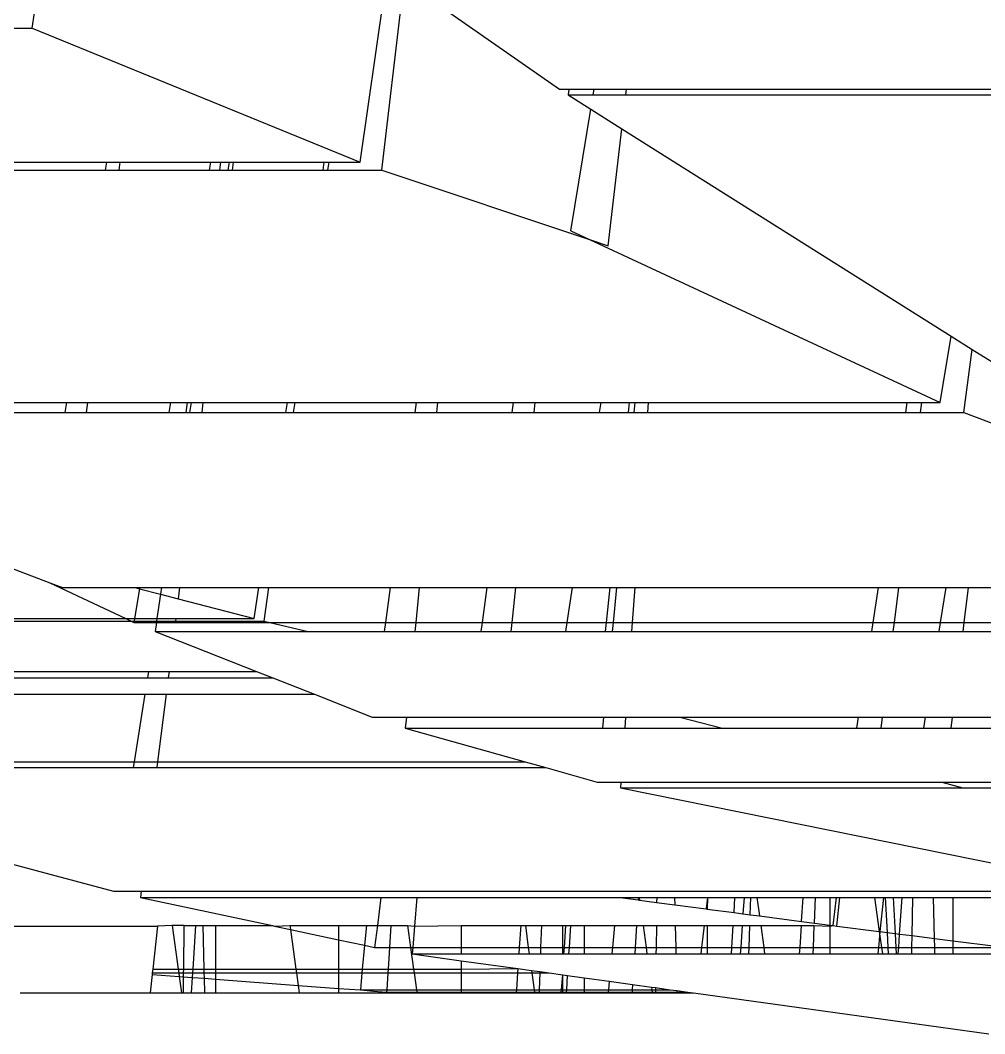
# Model space of a CAD drawing. Extents: x -24961 to 905641, y -154323 to 635957.
# Drawn here: x 395443.9 to 395494.2, y -131268.1 to -131215.3 of the extents above; entities that cross this region are included whole.
import ezdxf

# ---------------------------------------------------------------- set-up
doc = ezdxf.new("R2010")
doc.units = 0
doc.header["$LTSCALE"] = 1000
doc.header["$MEASUREMENT"] = 0

msp = doc.modelspace()

# ---------------------------------------------------------------- linework, layer by layer
for p, q in [((395444.532, -131215.721), (395450.941, -131171.414)), ((395461.616, -131222.711), (395463.069, -131212.668)), ((395462.751, -131223.132), (395463.915, -131213.258)), ((395463.915, -131213.258), (395472.009, -131218.902)), ((395373.576, -131215.721), (395444.532, -131215.721)), ((395444.532, -131215.721), (395461.616, -131222.711)), ((395472.009, -131218.902), (395472.496, -131218.902)), ((395472.496, -131218.902), (395472.465, -131219.205)), ((395472.496, -131218.902), (395473.822, -131218.902)), ((395473.772, -131219.205), (395473.822, -131218.902)), ((395473.822, -131218.902), (395475.514, -131218.902)), ((395475.478, -131219.205), (395475.514, -131218.902)), ((395475.514, -131218.902), (395494.545, -131218.902)), ((395472.465, -131219.205), (395473.772, -131219.205)), ((395472.465, -131219.205), (395473.65, -131219.951)), ((395473.772, -131219.205), (395475.478, -131219.205)), ((395475.478, -131219.205), (395494.495, -131219.205)), ((395472.608, -131226.294), (395473.65, -131219.951)), ((395473.65, -131219.951), (395475.27, -131220.971)), ((395474.551, -131227.068), (395475.27, -131220.971)), ((395475.27, -131220.971), (395492.431, -131231.775)), ((395431.683, -131222.711), (395448.395, -131222.711)), ((395448.395, -131222.711), (395448.325, -131223.132)), ((395448.395, -131222.711), (395449.094, -131222.711)), ((395449.094, -131222.711), (395449.037, -131223.132)), ((395449.094, -131222.711), (395453.82, -131222.711)), ((395453.82, -131222.711), (395453.75, -131223.132)), ((395453.82, -131222.711), (395454.352, -131222.711)), ((395454.352, -131222.711), (395454.293, -131223.132)), ((395454.352, -131222.711), (395454.794, -131222.711)), ((395454.794, -131222.711), (395454.728, -131223.132)), ((395454.794, -131222.711), (395455.01, -131222.711)), ((395455.01, -131222.711), (395454.957, -131223.132)), ((395455.01, -131222.711), (395459.753, -131222.711)), ((395459.688, -131223.132), (395459.753, -131222.711)), ((395459.753, -131222.711), (395460.003, -131222.711)), ((395459.943, -131223.132), (395460.003, -131222.711)), ((395460.003, -131222.711), (395461.616, -131222.711)), ((395431.631, -131223.132), (395448.325, -131223.132)), ((395448.325, -131223.132), (395449.037, -131223.132)), ((395449.037, -131223.132), (395453.75, -131223.132)), ((395453.75, -131223.132), (395454.293, -131223.132)), ((395454.293, -131223.132), (395454.728, -131223.132)), ((395454.728, -131223.132), (395454.957, -131223.132)), ((395454.957, -131223.132), (395459.688, -131223.132)), ((395459.688, -131223.132), (395459.943, -131223.132)), ((395459.943, -131223.132), (395462.751, -131223.132)), ((395462.751, -131223.132), (395473.571, -131226.741)), ((395472.608, -131226.294), (395473.571, -131226.741)), ((395473.571, -131226.741), (395474.551, -131227.068)), ((395473.571, -131226.741), (395491.863, -131235.236)), ((395491.863, -131235.236), (395492.431, -131231.775)), ((395492.431, -131231.775), (395493.531, -131232.467)), ((395493.088, -131235.754), (395493.531, -131232.467)), ((395493.531, -131232.467), (395507.437, -131241.222)), ((395430.119, -131235.236), (395446.314, -131235.236)), ((395446.314, -131235.236), (395446.228, -131235.754)), ((395446.314, -131235.236), (395447.406, -131235.236)), ((395447.406, -131235.236), (395447.336, -131235.754)), ((395447.406, -131235.236), (395451.74, -131235.236)), ((395451.74, -131235.236), (395451.654, -131235.754)), ((395451.74, -131235.236), (395452.606, -131235.236)), ((395452.606, -131235.236), (395452.534, -131235.754)), ((395452.606, -131235.236), (395452.809, -131235.236)), ((395452.809, -131235.236), (395452.727, -131235.754)), ((395452.809, -131235.236), (395453.43, -131235.236)), ((395453.43, -131235.236), (395453.364, -131235.754)), ((395453.43, -131235.236), (395457.831, -131235.236)), ((395457.751, -131235.754), (395457.831, -131235.236)), ((395457.831, -131235.236), (395458.23, -131235.236)), ((395458.157, -131235.754), (395458.23, -131235.236)), ((395458.23, -131235.236), (395464.537, -131235.236)), ((395464.537, -131235.236), (395464.465, -131235.754)), ((395464.537, -131235.236), (395465.662, -131235.236)), ((395465.662, -131235.236), (395465.611, -131235.754)), ((395465.662, -131235.236), (395469.616, -131235.236)), ((395469.543, -131235.754), (395469.616, -131235.236)), ((395469.616, -131235.236), (395470.747, -131235.236)), ((395470.693, -131235.754), (395470.747, -131235.236)), ((395470.747, -131235.236), (395474.181, -131235.236)), ((395474.101, -131235.754), (395474.181, -131235.236)), ((395474.181, -131235.236), (395475.664, -131235.236)), ((395475.61, -131235.754), (395475.664, -131235.236)), ((395475.664, -131235.236), (395475.942, -131235.236)), ((395475.942, -131235.236), (395475.891, -131235.754)), ((395475.942, -131235.236), (395476.633, -131235.236)), ((395476.633, -131235.236), (395476.595, -131235.754)), ((395476.633, -131235.236), (395490.138, -131235.236)), ((395490.058, -131235.754), (395490.138, -131235.236)), ((395490.138, -131235.236), (395490.902, -131235.236)), ((395490.837, -131235.754), (395490.902, -131235.236)), ((395490.902, -131235.236), (395491.863, -131235.236)), ((395430.054, -131235.754), (395446.228, -131235.754)), ((395446.228, -131235.754), (395447.336, -131235.754)), ((395447.336, -131235.754), (395451.654, -131235.754)), ((395451.654, -131235.754), (395452.534, -131235.754)), ((395452.534, -131235.754), (395452.727, -131235.754)), ((395452.727, -131235.754), (395453.364, -131235.754)), ((395453.364, -131235.754), (395457.751, -131235.754)), ((395457.751, -131235.754), (395458.157, -131235.754)), ((395458.157, -131235.754), (395464.465, -131235.754)), ((395464.465, -131235.754), (395465.611, -131235.754)), ((395465.611, -131235.754), (395469.543, -131235.754)), ((395469.543, -131235.754), (395470.693, -131235.754)), ((395470.693, -131235.754), (395474.101, -131235.754)), ((395474.101, -131235.754), (395475.61, -131235.754)), ((395475.61, -131235.754), (395475.891, -131235.754)), ((395475.891, -131235.754), (395476.595, -131235.754)), ((395476.595, -131235.754), (395490.058, -131235.754)), ((395490.058, -131235.754), (395490.837, -131235.754)), ((395490.837, -131235.754), (395493.088, -131235.754)), ((395493.088, -131235.754), (395507.437, -131241.222)), ((395438.112, -131241.843), (395445.45, -131244.639)), ((395445.45, -131244.639), (395446.105, -131244.889)), ((395445.45, -131244.639), (395449.413, -131246.501)), ((395446.105, -131244.889), (395449.876, -131244.889)), ((395450.125, -131244.954), (395449.868, -131246.501)), ((395449.876, -131244.889), (395450.125, -131244.954)), ((395449.876, -131244.889), (395450.136, -131244.889)), ((395450.136, -131244.889), (395450.125, -131244.954)), ((395450.125, -131244.954), (395451.223, -131245.238)), ((395450.136, -131244.889), (395451.26, -131244.889)), ((395451.26, -131244.889), (395451.223, -131245.238)), ((395451.26, -131244.889), (395452.212, -131244.889)), ((395452.212, -131244.889), (395452.138, -131245.475)), ((395452.212, -131244.889), (395456.349, -131244.889)), ((395456.102, -131246.501), (395456.349, -131244.889)), ((395456.349, -131244.889), (395456.864, -131244.889)), ((395456.618, -131246.63), (395456.864, -131244.889)), ((395456.864, -131244.889), (395463.191, -131244.889)), ((395463.191, -131244.889), (395462.939, -131246.7)), ((395463.191, -131244.889), (395464.704, -131244.889)), ((395464.704, -131244.889), (395464.525, -131246.7)), ((395464.704, -131244.889), (395468.25, -131244.889)), ((395467.994, -131246.7), (395468.25, -131244.889)), ((395468.25, -131244.889), (395469.735, -131244.889)), ((395469.545, -131246.7), (395469.735, -131244.889)), ((395469.735, -131244.889), (395472.691, -131244.889)), ((395472.412, -131246.7), (395472.691, -131244.889)), ((395472.691, -131244.889), (395474.652, -131244.889)), ((395474.463, -131246.7), (395474.652, -131244.889)), ((395474.652, -131244.889), (395474.984, -131244.889)), ((395474.984, -131244.889), (395474.805, -131246.7)), ((395474.984, -131244.889), (395475.94, -131244.889)), ((395475.94, -131244.889), (395475.81, -131246.7)), ((395475.94, -131244.889), (395488.648, -131244.889)), ((395488.368, -131246.7), (395488.648, -131244.889)), ((395488.648, -131244.889), (395489.696, -131244.889)), ((395489.469, -131246.7), (395489.696, -131244.889)), ((395489.696, -131244.889), (395492.168, -131244.889)), ((395491.881, -131246.7), (395492.168, -131244.889)), ((395492.168, -131244.889), (395493.339, -131244.889)), ((395493.113, -131246.7), (395493.339, -131244.889)), ((395493.339, -131244.889), (395512.953, -131244.889)), ((395451.223, -131245.238), (395451.023, -131246.501)), ((395451.223, -131245.238), (395452.138, -131245.475)), ((395452.138, -131245.475), (395456.102, -131246.501)), ((395428.695, -131246.63), (395449.687, -131246.63)), ((395428.711, -131246.501), (395449.413, -131246.501)), ((395449.413, -131246.501), (395449.687, -131246.63)), ((395449.413, -131246.501), (395449.868, -131246.501)), ((395449.687, -131246.63), (395449.835, -131246.7)), ((395449.687, -131246.63), (395449.847, -131246.63)), ((395449.847, -131246.63), (395449.835, -131246.7)), ((395449.868, -131246.501), (395449.847, -131246.63)), ((395449.847, -131246.63), (395451.003, -131246.63)), ((395449.868, -131246.501), (395451.023, -131246.501)), ((395451.023, -131246.501), (395451.003, -131246.63)), ((395451.003, -131246.63), (395451.008, -131246.7)), ((395451.003, -131246.63), (395451.992, -131246.63)), ((395451.023, -131246.501), (395452.008, -131246.501)), ((395452.008, -131246.501), (395451.992, -131246.63)), ((395451.992, -131246.63), (395456.618, -131246.63)), ((395452.008, -131246.501), (395456.102, -131246.501)), ((395456.618, -131246.63), (395456.91, -131246.7)), ((395449.835, -131246.7), (395451.008, -131246.7)), ((395451.008, -131246.7), (395450.941, -131247.177)), ((395450.941, -131247.177), (395456.223, -131249.26)), ((395450.941, -131247.177), (395458.91, -131247.177)), ((395451.008, -131246.7), (395456.91, -131246.7)), ((395456.91, -131246.7), (395458.91, -131247.177)), ((395456.91, -131246.7), (395462.939, -131246.7)), ((395458.91, -131247.177), (395462.872, -131247.177)), ((395462.939, -131246.7), (395462.872, -131247.177)), ((395462.872, -131247.177), (395464.477, -131247.177)), ((395462.939, -131246.7), (395464.525, -131246.7)), ((395464.525, -131246.7), (395464.477, -131247.177)), ((395464.477, -131247.177), (395467.926, -131247.177)), ((395464.525, -131246.7), (395467.994, -131246.7)), ((395467.926, -131247.177), (395467.994, -131246.7)), ((395467.926, -131247.177), (395469.495, -131247.177)), ((395467.994, -131246.7), (395469.545, -131246.7)), ((395469.495, -131247.177), (395469.545, -131246.7)), ((395469.495, -131247.177), (395472.338, -131247.177)), ((395469.545, -131246.7), (395472.412, -131246.7)), ((395472.338, -131247.177), (395472.412, -131246.7)), ((395472.338, -131247.177), (395474.412, -131247.177)), ((395472.412, -131246.7), (395474.463, -131246.7)), ((395474.412, -131247.177), (395474.463, -131246.7)), ((395474.412, -131247.177), (395474.757, -131247.177)), ((395474.463, -131246.7), (395474.805, -131246.7)), ((395474.805, -131246.7), (395474.757, -131247.177)), ((395474.757, -131247.177), (395475.775, -131247.177)), ((395474.805, -131246.7), (395475.81, -131246.7)), ((395475.81, -131246.7), (395475.775, -131247.177)), ((395475.775, -131247.177), (395488.295, -131247.177)), ((395475.81, -131246.7), (395488.368, -131246.7)), ((395488.295, -131247.177), (395488.368, -131246.7)), ((395488.295, -131247.177), (395489.41, -131247.177)), ((395488.368, -131246.7), (395489.469, -131246.7)), ((395489.41, -131247.177), (395489.469, -131246.7)), ((395489.41, -131247.177), (395491.805, -131247.177)), ((395489.469, -131246.7), (395491.881, -131246.7)), ((395491.805, -131247.177), (395491.881, -131246.7)), ((395491.805, -131247.177), (395493.054, -131247.177)), ((395491.881, -131246.7), (395493.113, -131246.7)), ((395493.054, -131247.177), (395493.113, -131246.7)), ((395493.054, -131247.177), (395515.343, -131247.177)), ((395493.113, -131246.7), (395515.418, -131246.7)), ((395428.367, -131249.26), (395450.586, -131249.26)), ((395450.586, -131249.26), (395450.533, -131249.594)), ((395450.586, -131249.26), (395451.66, -131249.26)), ((395451.66, -131249.26), (395451.618, -131249.594)), ((395451.66, -131249.26), (395456.223, -131249.26)), ((395456.223, -131249.26), (395457.071, -131249.594)), ((395428.325, -131249.594), (395450.533, -131249.594)), ((395450.533, -131249.594), (395451.618, -131249.594)), ((395451.618, -131249.594), (395457.071, -131249.594)), ((395457.071, -131249.594), (395459.237, -131250.448)), ((395428.218, -131250.448), (395450.397, -131250.448)), ((395450.397, -131250.448), (395449.839, -131253.97)), ((395450.397, -131250.448), (395451.51, -131250.448)), ((395451.51, -131250.448), (395451.066, -131253.97)), ((395451.51, -131250.448), (395459.237, -131250.448)), ((395459.237, -131250.448), (395462.25, -131251.636)), ((395462.25, -131251.636), (395464.035, -131251.636)), ((395464.035, -131251.636), (395463.977, -131252.218)), ((395464.035, -131251.636), (395474.315, -131251.636)), ((395474.315, -131251.636), (395474.257, -131252.218)), ((395474.315, -131251.636), (395475.455, -131251.636)), ((395475.455, -131251.636), (395475.413, -131252.218)), ((395475.455, -131251.636), (395478.283, -131251.636)), ((395478.283, -131251.636), (395480.518, -131252.218)), ((395478.283, -131251.636), (395487.606, -131251.636)), ((395487.517, -131252.218), (395487.606, -131251.636)), ((395487.606, -131251.636), (395488.853, -131251.636)), ((395488.78, -131252.218), (395488.853, -131251.636)), ((395488.853, -131251.636), (395491.098, -131251.636)), ((395491.006, -131252.218), (395491.098, -131251.636)), ((395491.098, -131251.636), (395492.496, -131251.636)), ((395492.424, -131252.218), (395492.496, -131251.636)), ((395492.496, -131251.636), (395514.636, -131251.636)), ((395463.977, -131252.218), (395474.257, -131252.218)), ((395463.977, -131252.218), (395470.221, -131253.97)), ((395474.257, -131252.218), (395475.413, -131252.218)), ((395475.413, -131252.218), (395480.518, -131252.218)), ((395480.518, -131252.218), (395487.517, -131252.218)), ((395487.517, -131252.218), (395488.78, -131252.218)), ((395488.78, -131252.218), (395491.006, -131252.218)), ((395491.006, -131252.218), (395492.424, -131252.218)), ((395492.424, -131252.218), (395514.544, -131252.218)), ((395431.149, -131253.97), (395449.839, -131253.97)), ((395449.839, -131253.97), (395449.791, -131254.271)), ((395449.839, -131253.97), (395451.066, -131253.97)), ((395451.066, -131253.97), (395451.028, -131254.271)), ((395451.066, -131253.97), (395470.221, -131253.97)), ((395470.221, -131253.97), (395471.293, -131254.271)), ((395432.798, -131254.271), (395449.791, -131254.271)), ((395449.791, -131254.271), (395451.028, -131254.271)), ((395451.028, -131254.271), (395471.293, -131254.271)), ((395471.293, -131254.271), (395473.979, -131255.024)), ((395473.979, -131255.024), (395475.212, -131255.024)), ((395475.212, -131255.024), (395475.191, -131255.318)), ((395475.212, -131255.024), (395491.939, -131255.024)), ((395491.939, -131255.024), (395493.034, -131255.318)), ((395491.939, -131255.024), (395514.099, -131255.024)), ((395475.191, -131255.318), (395493.034, -131255.318)), ((395475.191, -131255.318), (395501.748, -131260.71)), ((395493.034, -131255.318), (395514.052, -131255.318)), ((395441.241, -131258.696), (395448.771, -131260.71)), ((395448.771, -131260.71), (395450.216, -131260.71)), ((395450.216, -131260.71), (395450.173, -131261.047)), ((395450.216, -131260.71), (395501.748, -131260.71)), ((395450.173, -131261.047), (395462.705, -131261.047)), ((395450.173, -131261.047), (395457.049, -131262.51)), ((395462.705, -131261.047), (395462.52, -131262.51)), ((395462.705, -131261.047), (395464.578, -131261.047)), ((395464.578, -131261.047), (395464.456, -131262.534)), ((395464.578, -131261.047), (395475.174, -131261.047)), ((395475.174, -131261.047), (395476.122, -131261.172)), ((395475.174, -131261.047), (395476.13, -131261.047)), ((395476.13, -131261.047), (395476.122, -131261.172)), ((395476.122, -131261.172), (395476.185, -131261.18)), ((395476.13, -131261.047), (395476.167, -131261.047)), ((395476.167, -131261.047), (395476.185, -131261.18)), ((395476.167, -131261.047), (395477.08, -131261.047)), ((395476.185, -131261.18), (395477.077, -131261.297)), ((395477.08, -131261.047), (395477.077, -131261.297)), ((395477.077, -131261.297), (395478.02, -131261.422)), ((395477.08, -131261.047), (395478.011, -131261.047)), ((395478.011, -131261.047), (395478.02, -131261.422)), ((395478.011, -131261.047), (395479.724, -131261.047)), ((395478.02, -131261.422), (395479.656, -131261.637)), ((395479.724, -131261.047), (395479.656, -131261.637)), ((395479.724, -131261.047), (395479.706, -131261.644)), ((395479.724, -131261.047), (395481.16, -131261.047)), ((395481.11, -131261.829), (395481.16, -131261.047)), ((395481.16, -131261.047), (395481.635, -131261.047)), ((395481.635, -131261.047), (395481.578, -131261.89)), ((395481.635, -131261.047), (395481.99, -131261.047)), ((395481.959, -131261.941), (395481.99, -131261.047)), ((395481.99, -131261.047), (395482.302, -131261.047)), ((395482.302, -131261.047), (395482.433, -131262.003)), ((395482.302, -131261.047), (395484.714, -131261.047)), ((395484.635, -131262.293), (395484.714, -131261.047)), ((395484.714, -131261.047), (395485.355, -131261.047)), ((395485.3, -131262.381), (395485.355, -131261.047)), ((395485.355, -131261.047), (395486.11, -131261.047)), ((395486.11, -131261.047), (395486.11, -131262.488)), ((395486.11, -131261.047), (395486.448, -131261.047)), ((395486.283, -131262.51), (395486.448, -131261.047)), ((395486.448, -131261.047), (395486.627, -131261.047)), ((395486.465, -131262.534), (395486.627, -131261.047)), ((395486.627, -131261.047), (395488.437, -131261.047)), ((395488.437, -131261.047), (395488.68, -131262.815)), ((395488.437, -131261.047), (395488.911, -131261.047)), ((395488.736, -131262.822), (395488.911, -131261.047)), ((395488.911, -131261.047), (395488.99, -131261.047)), ((395488.99, -131261.047), (395489.089, -131262.867)), ((395488.99, -131261.047), (395489.408, -131261.047)), ((395489.408, -131261.047), (395489.511, -131262.921)), ((395489.408, -131261.047), (395489.878, -131261.047)), ((395489.744, -131262.95), (395489.878, -131261.047)), ((395489.878, -131261.047), (395490.432, -131261.047)), ((395490.397, -131263.033), (395490.432, -131261.047)), ((395490.432, -131261.047), (395491.514, -131261.047)), ((395491.565, -131263.181), (395491.514, -131261.047)), ((395491.514, -131261.047), (395492.515, -131261.047)), ((395492.515, -131261.047), (395492.515, -131263.302)), ((395492.515, -131261.047), (395494.572, -131261.047)), ((395479.656, -131261.637), (395479.706, -131261.644)), ((395479.706, -131261.644), (395481.11, -131261.829)), ((395481.11, -131261.829), (395481.578, -131261.89)), ((395481.578, -131261.89), (395481.959, -131261.941)), ((395481.959, -131261.941), (395482.433, -131262.003)), ((395451.828, -131262.51), (395451.064, -131262.534)), ((395451.828, -131262.51), (395452.139, -131264.775)), ((395452.453, -131262.51), (395451.828, -131262.51)), ((395452.424, -131264.775), (395452.453, -131262.51)), ((395452.453, -131262.51), (395453.041, -131262.51)), ((395453.041, -131262.51), (395452.898, -131264.775)), ((395453.041, -131262.51), (395453.437, -131262.51)), ((395453.491, -131264.775), (395453.437, -131262.51)), ((395453.437, -131262.51), (395454.087, -131262.51)), ((395454.087, -131262.51), (395454.087, -131264.775)), ((395454.087, -131262.51), (395457.049, -131262.51)), ((395457.049, -131262.51), (395457.159, -131262.534)), ((395457.159, -131262.534), (395457.963, -131262.51)), ((395457.963, -131262.51), (395457.99, -131262.711)), ((395457.963, -131262.51), (395460.492, -131262.51)), ((395460.492, -131262.51), (395460.492, -131263.243)), ((395460.492, -131262.51), (395461.952, -131262.51)), ((395461.952, -131262.51), (395461.855, -131263.533)), ((395461.952, -131262.51), (395462.52, -131262.51)), ((395462.52, -131262.51), (395462.377, -131263.644)), ((395462.52, -131262.51), (395463.228, -131262.51)), ((395463.228, -131262.51), (395463.154, -131263.644)), ((395463.228, -131262.51), (395464.098, -131262.51)), ((395464.098, -131262.51), (395464.254, -131263.644)), ((395464.098, -131262.51), (395464.456, -131262.534)), ((395464.456, -131262.534), (395466.896, -131262.51)), ((395466.896, -131262.51), (395466.896, -131263.644)), ((395466.896, -131262.51), (395469.997, -131262.51)), ((395469.997, -131262.51), (395469.92, -131263.644)), ((395469.997, -131262.51), (395470.233, -131262.51)), ((395470.233, -131262.51), (395470.389, -131263.644)), ((395470.233, -131262.51), (395471.07, -131262.51)), ((395471.07, -131262.51), (395471.03, -131263.644)), ((395471.07, -131262.51), (395472.183, -131262.51)), ((395472.183, -131263.644), (395472.183, -131262.51)), ((395472.183, -131262.51), (395472.351, -131262.51)), ((395472.271, -131263.644), (395472.351, -131262.51)), ((395472.351, -131262.51), (395472.602, -131262.51)), ((395472.53, -131263.644), (395472.602, -131262.51)), ((395472.602, -131262.51), (395473.301, -131262.51)), ((395473.301, -131262.51), (395473.301, -131263.644)), ((395473.301, -131262.51), (395474.878, -131262.51)), ((395474.878, -131262.51), (395474.77, -131263.644)), ((395474.878, -131262.51), (395476.032, -131262.51)), ((395476.032, -131262.51), (395475.956, -131263.644)), ((395476.032, -131262.51), (395476.368, -131262.51)), ((395476.368, -131262.51), (395476.524, -131263.644)), ((395476.368, -131262.51), (395477.062, -131262.51)), ((395477.062, -131262.51), (395477.047, -131263.644)), ((395477.062, -131262.51), (395478.046, -131262.51)), ((395478.046, -131262.51), (395478.073, -131263.644)), ((395478.046, -131262.51), (395479.554, -131262.51)), ((395479.554, -131262.51), (395479.422, -131263.644)), ((395479.554, -131262.51), (395479.706, -131262.51)), ((395479.706, -131262.51), (395479.706, -131263.644)), ((395479.706, -131262.51), (395481.067, -131262.51)), ((395480.996, -131263.644), (395481.067, -131262.51)), ((395481.067, -131262.51), (395481.537, -131262.51)), ((395481.537, -131262.51), (395481.461, -131263.644)), ((395481.537, -131262.51), (395481.939, -131262.51)), ((395481.9, -131263.644), (395481.939, -131262.51)), ((395481.939, -131262.51), (395482.503, -131262.51)), ((395482.433, -131262.003), (395484.635, -131262.293)), ((395482.503, -131262.51), (395482.659, -131263.644)), ((395482.503, -131262.51), (395484.622, -131262.51)), ((395484.55, -131263.644), (395484.622, -131262.51)), ((395484.622, -131262.51), (395485.295, -131262.51)), ((395484.635, -131262.293), (395485.3, -131262.381)), ((395485.248, -131263.644), (395485.295, -131262.51)), ((395485.295, -131262.51), (395486.11, -131262.534)), ((395485.3, -131262.381), (395486.11, -131262.488)), ((395486.11, -131262.488), (395486.11, -131262.534)), ((395486.11, -131262.488), (395486.283, -131262.51)), ((395486.11, -131262.534), (395486.283, -131262.51)), ((395486.283, -131262.51), (395486.465, -131262.534)), ((395434.097, -131262.534), (395451.064, -131262.534)), ((395451.064, -131262.534), (395450.811, -131264.775)), ((395457.159, -131262.534), (395457.99, -131262.711)), ((395457.99, -131262.711), (395460.492, -131263.243)), ((395457.99, -131262.711), (395458.274, -131264.775)), ((395464.456, -131262.534), (395464.365, -131263.644)), ((395486.11, -131262.534), (395486.11, -131263.644)), ((395486.465, -131262.534), (395488.68, -131262.815)), ((395488.68, -131262.815), (395488.713, -131263.053)), ((395488.68, -131262.815), (395488.736, -131262.822)), ((395488.713, -131263.053), (395488.736, -131262.822)), ((395488.736, -131262.822), (395489.089, -131262.867)), ((395489.089, -131262.867), (395489.132, -131263.644)), ((395489.089, -131262.867), (395489.511, -131262.921)), ((395489.511, -131262.921), (395489.55, -131263.644)), ((395489.511, -131262.921), (395489.744, -131262.95)), ((395489.696, -131263.644), (395489.744, -131262.95)), ((395489.744, -131262.95), (395490.397, -131263.033)), ((395490.386, -131263.644), (395490.397, -131263.033)), ((395490.397, -131263.033), (395491.565, -131263.181)), ((395460.492, -131263.243), (395461.855, -131263.533)), ((395460.492, -131263.243), (395460.492, -131264.775)), ((395461.855, -131263.533), (395461.736, -131264.775)), ((395461.855, -131263.533), (395462.377, -131263.644)), ((395488.654, -131263.644), (395488.713, -131263.053)), ((395488.713, -131263.053), (395488.794, -131263.644)), ((395491.576, -131263.644), (395491.565, -131263.181)), ((395491.565, -131263.181), (395492.515, -131263.302)), ((395492.515, -131263.302), (395492.515, -131263.644)), ((395492.515, -131263.302), (395494.762, -131263.587)), ((395462.377, -131263.644), (395463.154, -131263.644)), ((395463.154, -131263.644), (395463.08, -131264.775)), ((395463.154, -131263.644), (395464.254, -131263.644)), ((395464.254, -131263.644), (395464.365, -131263.644)), ((395464.254, -131263.644), (395464.409, -131264.775)), ((395464.365, -131263.644), (395464.337, -131263.988)), ((395464.337, -131263.988), (395466.896, -131264.342)), ((395464.337, -131263.988), (395466.896, -131263.988)), ((395464.365, -131263.644), (395466.896, -131263.644)), ((395466.896, -131263.644), (395466.896, -131263.988)), ((395466.896, -131263.644), (395469.92, -131263.644)), ((395466.896, -131263.988), (395469.896, -131263.988)), ((395469.92, -131263.644), (395469.896, -131263.988)), ((395469.896, -131263.988), (395470.436, -131263.988)), ((395469.92, -131263.644), (395470.389, -131263.644)), ((395470.389, -131263.644), (395470.436, -131263.988)), ((395470.389, -131263.644), (395471.03, -131263.644)), ((395470.436, -131263.988), (395471.018, -131263.988)), ((395471.03, -131263.644), (395471.018, -131263.988)), ((395471.018, -131263.988), (395472.183, -131263.988)), ((395471.03, -131263.644), (395472.183, -131263.644)), ((395472.183, -131263.988), (395472.183, -131263.644)), ((395472.183, -131263.644), (395472.271, -131263.644)), ((395472.183, -131263.988), (395472.247, -131263.988)), ((395472.247, -131263.988), (395472.271, -131263.644)), ((395472.247, -131263.988), (395472.508, -131263.988)), ((395472.271, -131263.644), (395472.53, -131263.644)), ((395472.508, -131263.988), (395472.53, -131263.644)), ((395472.508, -131263.988), (395473.301, -131263.988)), ((395472.53, -131263.644), (395473.301, -131263.644)), ((395473.301, -131263.644), (395473.301, -131263.988)), ((395473.301, -131263.644), (395474.77, -131263.644)), ((395473.301, -131263.988), (395474.737, -131263.988)), ((395474.77, -131263.644), (395474.737, -131263.988)), ((395474.737, -131263.988), (395475.933, -131263.988)), ((395474.77, -131263.644), (395475.956, -131263.644)), ((395475.956, -131263.644), (395475.933, -131263.988)), ((395475.933, -131263.988), (395476.571, -131263.988)), ((395475.956, -131263.644), (395476.524, -131263.644)), ((395476.524, -131263.644), (395476.571, -131263.988)), ((395476.524, -131263.644), (395477.047, -131263.644)), ((395476.571, -131263.988), (395477.043, -131263.988)), ((395477.047, -131263.644), (395477.043, -131263.988)), ((395477.043, -131263.988), (395478.081, -131263.988)), ((395477.047, -131263.644), (395478.073, -131263.644)), ((395478.073, -131263.644), (395478.081, -131263.988)), ((395478.073, -131263.644), (395479.422, -131263.644)), ((395478.081, -131263.988), (395479.382, -131263.988)), ((395479.422, -131263.644), (395479.382, -131263.988)), ((395479.382, -131263.988), (395479.706, -131263.988)), ((395479.422, -131263.644), (395479.706, -131263.644)), ((395479.706, -131263.644), (395479.706, -131263.988)), ((395479.706, -131263.644), (395480.996, -131263.644)), ((395479.706, -131263.988), (395480.974, -131263.988)), ((395480.974, -131263.988), (395480.996, -131263.644)), ((395480.974, -131263.988), (395481.438, -131263.988)), ((395480.996, -131263.644), (395481.461, -131263.644)), ((395481.461, -131263.644), (395481.438, -131263.988)), ((395481.438, -131263.988), (395481.888, -131263.988)), ((395481.461, -131263.644), (395481.9, -131263.644)), ((395481.888, -131263.988), (395481.9, -131263.644)), ((395481.888, -131263.988), (395482.706, -131263.988)), ((395481.9, -131263.644), (395482.659, -131263.644)), ((395482.659, -131263.644), (395482.706, -131263.988)), ((395482.659, -131263.644), (395484.55, -131263.644)), ((395482.706, -131263.988), (395484.528, -131263.988)), ((395484.528, -131263.988), (395484.55, -131263.644)), ((395484.528, -131263.988), (395485.234, -131263.988)), ((395484.55, -131263.644), (395485.248, -131263.644)), ((395485.234, -131263.988), (395485.248, -131263.644)), ((395485.234, -131263.988), (395486.11, -131263.988)), ((395485.248, -131263.644), (395486.11, -131263.644)), ((395486.11, -131263.644), (395486.11, -131263.988)), ((395486.11, -131263.644), (395488.654, -131263.644)), ((395486.11, -131263.988), (395488.62, -131263.988)), ((395488.62, -131263.988), (395488.654, -131263.644)), ((395488.62, -131263.988), (395488.842, -131263.988)), ((395488.654, -131263.644), (395488.794, -131263.644)), ((395488.794, -131263.644), (395488.842, -131263.988)), ((395488.794, -131263.644), (395489.132, -131263.644)), ((395488.842, -131263.988), (395489.15, -131263.988)), ((395489.132, -131263.644), (395489.15, -131263.988)), ((395489.132, -131263.644), (395489.55, -131263.644)), ((395489.15, -131263.988), (395489.569, -131263.988)), ((395489.55, -131263.644), (395489.569, -131263.988)), ((395489.55, -131263.644), (395489.696, -131263.644)), ((395489.569, -131263.988), (395489.672, -131263.988)), ((395489.672, -131263.988), (395489.696, -131263.644)), ((395489.672, -131263.988), (395490.38, -131263.988)), ((395489.696, -131263.644), (395490.386, -131263.644)), ((395490.38, -131263.988), (395490.386, -131263.644)), ((395490.38, -131263.988), (395491.584, -131263.988)), ((395490.386, -131263.644), (395491.576, -131263.644)), ((395491.584, -131263.988), (395491.576, -131263.644)), ((395491.576, -131263.644), (395492.515, -131263.644)), ((395491.584, -131263.988), (395492.515, -131263.988)), ((395492.515, -131263.644), (395492.515, -131263.988)), ((395492.515, -131263.644), (395494.758, -131263.644)), ((395492.515, -131263.988), (395494.729, -131263.988)), ((395466.896, -131264.342), (395466.896, -131264.775)), ((395466.896, -131264.342), (395469.844, -131264.75)), ((395450.78, -131265.051), (395450.671, -131266.016)), ((395450.788, -131264.975), (395450.78, -131265.051)), ((395450.78, -131265.051), (395452.192, -131265.158)), ((395450.811, -131264.775), (395450.788, -131264.975)), ((395450.788, -131264.975), (395452.167, -131264.975)), ((395450.811, -131264.775), (395452.139, -131264.775)), ((395452.139, -131264.775), (395452.167, -131264.975)), ((395452.139, -131264.775), (395452.424, -131264.775)), ((395452.167, -131264.975), (395452.192, -131265.158)), ((395452.167, -131264.975), (395452.421, -131264.975)), ((395452.192, -131265.158), (395452.31, -131266.016)), ((395452.192, -131265.158), (395452.419, -131265.175)), ((395452.419, -131265.175), (395452.421, -131264.975)), ((395452.421, -131264.975), (395452.424, -131264.775)), ((395452.421, -131264.975), (395452.885, -131264.975)), ((395452.424, -131264.775), (395452.898, -131264.775)), ((395452.885, -131264.975), (395452.871, -131265.209)), ((395452.898, -131264.775), (395452.885, -131264.975)), ((395452.885, -131264.975), (395453.496, -131264.975)), ((395452.898, -131264.775), (395453.491, -131264.775)), ((395453.496, -131264.975), (395453.491, -131264.775)), ((395453.491, -131264.775), (395454.087, -131264.775)), ((395453.503, -131265.257), (395453.496, -131264.975)), ((395453.496, -131264.975), (395454.087, -131264.975)), ((395454.087, -131264.775), (395454.087, -131264.975)), ((395454.087, -131264.775), (395458.274, -131264.775)), ((395454.087, -131264.975), (395454.087, -131265.301)), ((395454.087, -131264.975), (395458.302, -131264.975)), ((395458.274, -131264.775), (395458.302, -131264.975)), ((395458.274, -131264.775), (395460.492, -131264.775)), ((395458.302, -131264.975), (395458.392, -131265.627)), ((395458.302, -131264.975), (395460.492, -131264.975)), ((395460.492, -131264.775), (395461.736, -131264.775)), ((395460.492, -131264.775), (395460.492, -131264.975)), ((395460.492, -131264.975), (395461.717, -131264.975)), ((395460.492, -131264.975), (395460.492, -131265.786)), ((395461.717, -131264.975), (395461.634, -131265.849)), ((395461.736, -131264.775), (395461.717, -131264.975)), ((395461.717, -131264.975), (395463.067, -131264.975)), ((395461.736, -131264.775), (395463.08, -131264.775)), ((395463.067, -131264.975), (395463.011, -131265.849)), ((395463.08, -131264.775), (395463.067, -131264.975)), ((395463.067, -131264.975), (395464.437, -131264.975)), ((395463.08, -131264.775), (395464.409, -131264.775)), ((395464.409, -131264.775), (395466.896, -131264.775)), ((395464.409, -131264.775), (395464.437, -131264.975)), ((395464.437, -131264.975), (395464.557, -131265.849)), ((395464.437, -131264.975), (395466.896, -131264.975)), ((395466.896, -131264.775), (395469.844, -131264.75)), ((395466.896, -131264.775), (395466.896, -131264.975)), ((395466.896, -131264.975), (395466.896, -131265.849)), ((395466.896, -131264.975), (395469.829, -131264.975)), ((395469.829, -131264.975), (395469.769, -131265.849)), ((395469.844, -131264.75), (395469.829, -131264.975)), ((395469.829, -131264.975), (395470.572, -131264.975)), ((395469.844, -131264.75), (395470.555, -131264.848)), ((395470.555, -131264.848), (395470.572, -131264.975)), ((395470.555, -131264.848), (395470.986, -131264.908)), ((395470.572, -131264.975), (395470.692, -131265.849)), ((395470.572, -131264.975), (395470.984, -131264.975)), ((395470.984, -131264.975), (395470.954, -131265.849)), ((395470.986, -131264.908), (395470.984, -131264.975)), ((395470.984, -131264.975), (395471.471, -131264.975)), ((395470.986, -131264.908), (395471.471, -131264.975)), ((395471.471, -131264.975), (395472.182, -131265.074)), ((395472.119, -131265.849), (395472.182, -131265.074)), ((395472.182, -131265.849), (395472.182, -131265.074)), ((395472.182, -131265.074), (395472.438, -131265.109)), ((395472.391, -131265.849), (395472.438, -131265.109)), ((395472.438, -131265.109), (395473.301, -131265.228)), ((395452.408, -131266.016), (395452.419, -131265.175)), ((395452.419, -131265.175), (395452.871, -131265.209)), ((395452.871, -131265.209), (395452.82, -131266.016)), ((395452.871, -131265.209), (395453.503, -131265.257)), ((395453.521, -131266.016), (395453.503, -131265.257)), ((395453.503, -131265.257), (395454.087, -131265.301)), ((395454.087, -131265.301), (395454.087, -131266.016)), ((395454.087, -131265.301), (395458.392, -131265.627)), ((395458.392, -131265.627), (395458.445, -131266.016)), ((395458.392, -131265.627), (395460.492, -131265.786)), ((395473.301, -131265.228), (395473.301, -131265.849)), ((395473.301, -131265.228), (395474.602, -131265.408)), ((395474.602, -131265.408), (395474.56, -131265.849)), ((395474.602, -131265.408), (395475.827, -131265.578)), ((395475.827, -131265.578), (395475.809, -131265.849)), ((395475.827, -131265.578), (395476.809, -131265.714)), ((395443.907, -131266.016), (395450.671, -131266.016)), ((395450.671, -131266.016), (395452.31, -131266.016)), ((395452.31, -131266.016), (395452.408, -131266.016)), ((395452.408, -131266.016), (395452.82, -131266.016)), ((395452.82, -131266.016), (395453.521, -131266.016)), ((395453.521, -131266.016), (395454.087, -131266.016)), ((395454.087, -131266.016), (395458.445, -131266.016)), ((395458.445, -131266.016), (395460.492, -131266.016)), ((395460.492, -131265.786), (395460.492, -131266.016)), ((395460.492, -131265.786), (395461.634, -131265.849)), ((395460.492, -131266.016), (395463.137, -131266.016)), ((395461.634, -131265.849), (395463.011, -131265.849)), ((395461.634, -131265.849), (395462.317, -131265.925)), ((395462.317, -131265.925), (395463.002, -131265.977)), ((395463.011, -131265.849), (395463.002, -131265.977)), ((395463.002, -131265.977), (395463.137, -131266.016)), ((395463.002, -131265.977), (395464.575, -131265.977)), ((395463.011, -131265.849), (395464.557, -131265.849)), ((395463.137, -131266.016), (395464.58, -131266.016)), ((395464.557, -131265.849), (395464.575, -131265.977)), ((395464.557, -131265.849), (395466.896, -131265.849)), ((395464.575, -131265.977), (395464.58, -131266.016)), ((395464.575, -131265.977), (395466.896, -131265.977)), ((395464.58, -131266.016), (395466.896, -131266.016)), ((395466.896, -131265.849), (395466.896, -131265.977)), ((395466.896, -131265.849), (395469.769, -131265.849)), ((395466.896, -131265.977), (395466.896, -131266.016)), ((395466.896, -131265.977), (395469.761, -131265.977)), ((395466.896, -131266.016), (395469.758, -131266.016)), ((395469.761, -131265.977), (395469.758, -131266.016)), ((395469.758, -131266.016), (395470.715, -131266.016)), ((395469.769, -131265.849), (395469.761, -131265.977)), ((395469.761, -131265.977), (395470.71, -131265.977)), ((395469.769, -131265.849), (395470.692, -131265.849)), ((395470.692, -131265.849), (395470.71, -131265.977)), ((395470.692, -131265.849), (395470.954, -131265.849)), ((395470.71, -131265.977), (395470.715, -131266.016)), ((395470.71, -131265.977), (395470.949, -131265.977)), ((395470.715, -131266.016), (395470.948, -131266.016)), ((395470.949, -131265.977), (395470.948, -131266.016)), ((395470.948, -131266.016), (395472.105, -131266.016)), ((395470.954, -131265.849), (395470.949, -131265.977)), ((395470.949, -131265.977), (395472.108, -131265.977)), ((395470.954, -131265.849), (395472.119, -131265.849)), ((395472.105, -131266.016), (395472.108, -131265.977)), ((395472.105, -131266.016), (395472.182, -131266.016)), ((395472.108, -131265.977), (395472.119, -131265.849)), ((395472.108, -131265.977), (395472.182, -131265.977)), ((395472.119, -131265.849), (395472.182, -131265.849)), ((395472.182, -131265.977), (395472.182, -131265.849)), ((395472.182, -131265.849), (395472.391, -131265.849)), ((395472.182, -131266.016), (395472.182, -131265.977)), ((395472.182, -131265.977), (395472.383, -131265.977)), ((395472.182, -131266.016), (395472.38, -131266.016)), ((395472.38, -131266.016), (395472.383, -131265.977)), ((395472.38, -131266.016), (395473.301, -131266.016)), ((395472.383, -131265.977), (395472.391, -131265.849)), ((395472.383, -131265.977), (395473.301, -131265.977)), ((395472.391, -131265.849), (395473.301, -131265.849)), ((395473.301, -131265.849), (395473.301, -131265.977)), ((395473.301, -131265.849), (395474.56, -131265.849)), ((395473.301, -131265.977), (395473.301, -131266.016)), ((395473.301, -131265.977), (395474.548, -131265.977)), ((395473.301, -131266.016), (395474.544, -131266.016)), ((395474.548, -131265.977), (395474.544, -131266.016)), ((395474.544, -131266.016), (395475.798, -131266.016)), ((395474.56, -131265.849), (395474.548, -131265.977)), ((395474.548, -131265.977), (395475.8, -131265.977)), ((395474.56, -131265.849), (395475.809, -131265.849)), ((395475.8, -131265.977), (395475.798, -131266.016)), ((395475.798, -131266.016), (395476.85, -131266.016)), ((395475.809, -131265.849), (395475.8, -131265.977)), ((395475.8, -131265.977), (395476.845, -131265.977)), ((395475.809, -131265.849), (395476.827, -131265.849)), ((395476.809, -131265.714), (395476.827, -131265.849)), ((395476.809, -131265.714), (395477.02, -131265.743)), ((395476.827, -131265.849), (395476.845, -131265.977)), ((395476.827, -131265.849), (395477.019, -131265.849)), ((395476.845, -131265.977), (395476.85, -131266.016)), ((395476.845, -131265.977), (395477.017, -131265.977)), ((395476.85, -131266.016), (395477.017, -131266.016)), ((395477.019, -131265.849), (395477.017, -131265.977)), ((395477.017, -131265.977), (395477.017, -131266.016)), ((395477.017, -131265.977), (395478.129, -131265.977)), ((395477.017, -131266.016), (395478.13, -131266.016)), ((395477.02, -131265.743), (395477.019, -131265.849)), ((395477.019, -131265.849), (395477.786, -131265.849)), ((395477.02, -131265.743), (395477.786, -131265.849)), ((395477.786, -131265.849), (395478.127, -131265.896)), ((395478.127, -131265.896), (395478.129, -131265.977)), ((395478.127, -131265.896), (395478.71, -131265.977)), ((395478.129, -131265.977), (395478.13, -131266.016)), ((395478.129, -131265.977), (395478.71, -131265.977)), ((395478.13, -131266.016), (395478.994, -131266.016)), ((395478.71, -131265.977), (395478.994, -131266.016)), ((395478.994, -131266.016), (395494.389, -131268.146))]:
    msp.add_line(p, q)

doc.saveas('drawing.dxf')
